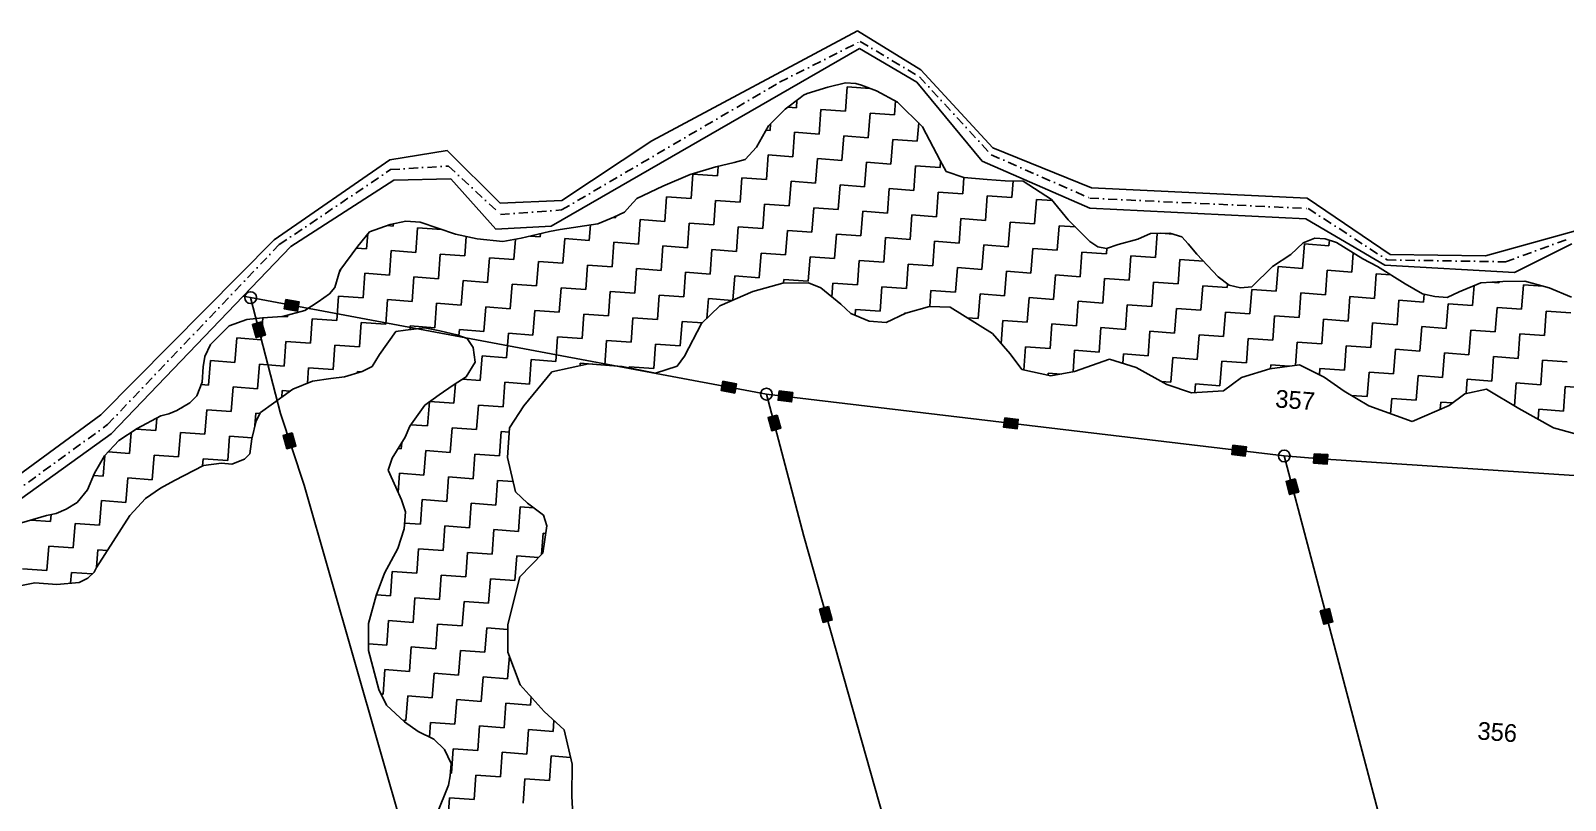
# Model space of a CAD drawing. Header units: metres. Extents: x 318079 to 324759, y 1863980 to 1868406.
# Drawn here: x 322584 to 323424, y 1867808 to 1868229 of the extents above; entities that cross this region are included whole.
import ezdxf

# ---------------------------------------------------------------- set-up
doc = ezdxf.new("R2010")
doc.units = ezdxf.units.M
doc.linetypes.add('DASHDOT', pattern=[1, 0.5, -0.25, 0, -0.25])
for name, color, linetype in [('POLY_HATCH', 12, 'Continuous'), ('POLY_PARCEL', 6, 'Continuous'), ('POLY_WATER', 4, 'Continuous'), ('TEXT_PARCEL', 7, 'Continuous'), ('V_BOUND_STREAM_LINE', 7, 'DASHDOT')]:
    doc.layers.add(name, color=color, linetype=linetype)
doc.styles.add('TEXT_MAP', font='')
doc.styles.get('TEXT_MAP').set_extended_font_data('Kruti Dev 050')

msp = doc.modelspace()

# ---------------------------------------------------------------- hatches: boundary and pattern name
for points in [[(322729.92, 1868075.21), (322730.87, 1868080.31), (322723.5, 1868081.69), (322722.55, 1868076.59)], [(322707.34, 1868060.77), (322712.32, 1868062.19), (322710.26, 1868069.4), (322705.28, 1868067.97)], [(322969.26, 1868030.44), (322970.21, 1868035.54), (322962.84, 1868036.92), (322961.89, 1868031.82)], [(323000.43, 1868025.57), (323001.04, 1868030.72), (322993.6, 1868031.61), (322992.98, 1868026.46)], [(322989.53, 1868009.76), (322994.53, 1868011.15), (322992.51, 1868018.38), (322987.51, 1868016.98)], [(323123.88, 1868010.84), (323124.49, 1868015.99), (323117.05, 1868016.87), (323116.43, 1868011.72)], [(322724.09, 1867999.98), (322729.07, 1868001.41), (322727.01, 1868008.61), (322722.03, 1868007.19)], [(323248.78, 1867995.93), (323249.4, 1868001.08), (323241.95, 1868001.97), (323241.34, 1867996.82)], [(323293.66, 1867991.56), (323294, 1867996.74), (323286.52, 1867997.24), (323286.17, 1867992.06)], [(323272.99, 1867974.85), (323278.01, 1867976.18), (323276.1, 1867983.43), (323271.08, 1867982.1)], [(323017.71, 1867904.92), (323022.7, 1867906.32), (323020.69, 1867913.54), (323015.69, 1867912.14)], [(323291.72, 1867903.91), (323296.73, 1867905.23), (323294.82, 1867912.48), (323289.8, 1867911.16)]]:
    msp.add_hatch(color=256).paths.add_polyline_path(points)

# ---------------------------------------------------------------- linework, layer by layer
for points in [[(322723.5, 1868081.69), (322730.87, 1868080.31), (322729.92, 1868075.21), (322722.55, 1868076.59)], [(322710.26, 1868069.4), (322712.32, 1868062.19), (322707.34, 1868060.77), (322705.28, 1868067.97)], [(322962.84, 1868036.92), (322970.21, 1868035.54), (322969.26, 1868030.44), (322961.89, 1868031.82)], [(322993.6, 1868031.61), (323001.04, 1868030.72), (323000.43, 1868025.57), (322992.98, 1868026.46)], [(322992.51, 1868018.38), (322994.53, 1868011.15), (322989.53, 1868009.76), (322987.51, 1868016.98)], [(323117.05, 1868016.87), (323124.49, 1868015.99), (323123.88, 1868010.84), (323116.43, 1868011.72)], [(322727.01, 1868008.61), (322729.07, 1868001.41), (322724.09, 1867999.98), (322722.03, 1868007.19)], [(323241.95, 1868001.97), (323249.4, 1868001.08), (323248.78, 1867995.93), (323241.34, 1867996.82)], [(323286.52, 1867997.24), (323294, 1867996.74), (323293.66, 1867991.56), (323286.17, 1867992.06)], [(323276.1, 1867983.43), (323278.01, 1867976.18), (323272.99, 1867974.85), (323271.08, 1867982.1)], [(323020.69, 1867913.54), (323022.7, 1867906.32), (323017.71, 1867904.92), (323015.69, 1867912.14)], [(323294.82, 1867912.48), (323296.73, 1867905.23), (323291.72, 1867903.91), (323289.8, 1867911.16)]]:
    msp.add_lwpolyline(points, close=True)
for centre in [(322704.25, 1868082.66), (322986.62, 1868029.83), (323270.1, 1867996)]:
    msp.add_circle(centre, 3.21)
at = {"layer": 'POLY_HATCH'}
for p, q in [((323006.86, 1868193.49), (323005.18, 1868192.05)), ((323009.02, 1868194.38), (323006.86, 1868193.49)), ((323020.27, 1868197.73), (323009.02, 1868194.38)), ((323029.88, 1868200.16), (323020.27, 1868197.73)), ((323035.62, 1868199.74), (323029.88, 1868200.16)), ((323038.7, 1868198.99), (323035.62, 1868199.74)), ((323046.85, 1868195.77), (323038.7, 1868198.99)), ((323058.45, 1868189.69), (323046.85, 1868195.77)), ((322996.87, 1868185.86), (322987.8, 1868176.59)), ((323005.18, 1868192.05), (322996.87, 1868185.86)), ((323072.12, 1868176.13), (323058.45, 1868189.69)), ((322987.8, 1868176.59), (322981.18, 1868165.05)), ((323081.76, 1868157.63), (323072.12, 1868176.13)), ((322981.18, 1868165.05), (322974.92, 1868158.19)), ((322958.9, 1868154.14), (322944.96, 1868149.94)), ((322969.03, 1868156.53), (322958.9, 1868154.14)), ((322974.92, 1868158.19), (322969.03, 1868156.53)), ((323084.99, 1868151.64), (323081.76, 1868157.63)), ((323094.7, 1868148.31), (323084.99, 1868151.64)), ((322929.84, 1868143.73), (322915.71, 1868136.93)), ((322944.96, 1868149.94), (322929.84, 1868143.73)), ((323107.41, 1868147.32), (323094.7, 1868148.31)), ((323117.31, 1868146.59), (323107.41, 1868147.32)), ((323127.25, 1868146.38), (323117.31, 1868146.59)), ((323142.75, 1868136.35), (323127.25, 1868146.38)), ((322915.71, 1868136.93), (322911.87, 1868132.77)), ((323151.89, 1868125.21), (323142.75, 1868136.35)), ((322903.04, 1868126.63), (322894.39, 1868123.08)), ((322909, 1868129.33), (322903.04, 1868126.63)), ((322911.87, 1868132.77), (322909, 1868129.33)), ((322769.36, 1868118.7), (322763.02, 1868110.8)), ((322780.65, 1868122.58), (322769.36, 1868118.7)), ((322789.18, 1868124.56), (322780.65, 1868122.58)), ((322797, 1868123.99), (322789.18, 1868124.56)), ((322816.42, 1868117.32), (322797, 1868123.99)), ((322867.87, 1868118.76), (322852.42, 1868115.19)), ((322873.72, 1868119.9), (322867.87, 1868118.76)), ((322894.39, 1868123.08), (322873.72, 1868119.9)), ((323159.2, 1868117.87), (323151.89, 1868125.21)), ((323163.59, 1868113.37), (323159.2, 1868117.87)), ((323196.92, 1868117.71), (323189.87, 1868114.57)), ((323207.42, 1868117.98), (323196.92, 1868117.71)), ((323214.08, 1868115.92), (323207.42, 1868117.98)), ((322763.02, 1868110.8), (322753.12, 1868097.41)), ((322828.29, 1868114.88), (322816.42, 1868117.32)), ((322842.32, 1868113.32), (322828.29, 1868114.88)), ((322852.42, 1868115.19), (322842.32, 1868113.32)), ((323168.09, 1868110.42), (323163.59, 1868113.37)), ((323172.74, 1868109.55), (323168.09, 1868110.42)), ((323179.18, 1868111.69), (323172.74, 1868109.55)), ((323189.87, 1868114.57), (323179.18, 1868111.69)), ((323217.46, 1868112.01), (323214.08, 1868115.92)), ((323222.28, 1868106.42), (323217.46, 1868112.01)), ((323280.37, 1868112.6), (323273.62, 1868106.3)), ((323286.86, 1868115.26), (323280.37, 1868112.6)), ((323292.59, 1868114.84), (323286.86, 1868115.26)), ((323298.73, 1868112.82), (323292.59, 1868114.84)), ((323313.17, 1868103.9), (323298.73, 1868112.82)), ((323233.95, 1868094.06), (323222.28, 1868106.42)), ((323273.62, 1868106.3), (323263.71, 1868099.71)), ((323321.24, 1868099.64), (323313.17, 1868103.9)), ((322753.12, 1868097.41), (322750.35, 1868088.2)), ((323239.89, 1868089.43), (323233.95, 1868094.06)), ((323263.71, 1868099.71), (323252.4, 1868088.51)), ((323336.26, 1868090.17), (323321.24, 1868099.64)), ((322747.47, 1868084.75), (322741.18, 1868080.37)), ((322750.35, 1868088.2), (322747.47, 1868084.75)), ((322961.14, 1868078.12), (322979.12, 1868086.06)), ((322979.12, 1868086.06), (322995.7, 1868090.62)), ((322995.7, 1868090.62), (323009.63, 1868090.76)), ((323009.63, 1868090.76), (323016.38, 1868087.94)), ((323016.38, 1868087.94), (323027.32, 1868079.03)), ((323246.07, 1868087.93), (323239.89, 1868089.43)), ((323252.4, 1868088.51), (323246.07, 1868087.93)), ((323345.81, 1868084.75), (323336.26, 1868090.17)), ((323352.51, 1868083.21), (323345.81, 1868084.75)), ((323365.81, 1868085.89), (323359.29, 1868082.71)), ((323377.7, 1868090.77), (323365.81, 1868085.89)), ((323389.8, 1868091.45), (323377.7, 1868090.77)), ((323401.86, 1868091.6), (323389.8, 1868091.45)), ((323415.22, 1868088), (323401.86, 1868091.6)), ((323427.42, 1868082.92), (323415.22, 1868088)), ((322734.02, 1868075.67), (322721.73, 1868072.39)), ((322741.18, 1868080.37), (322734.02, 1868075.67)), ((322951.14, 1868068.44), (322961.14, 1868078.12)), ((323027.32, 1868079.03), (323032.75, 1868074)), ((323062.91, 1868074.09), (323075.94, 1868077.76)), ((323075.94, 1868077.76), (323087.15, 1868077.41)), ((323087.15, 1868077.41), (323110.45, 1868062.96)), ((323359.29, 1868082.71), (323352.51, 1868083.21)), ((322692.53, 1868067.22), (322682.34, 1868056.99)), ((322702.22, 1868070.69), (322692.53, 1868067.22)), ((322710.67, 1868071.64), (322702.22, 1868070.69)), ((322721.73, 1868072.39), (322710.67, 1868071.64)), ((322941.71, 1868050.61), (322951.14, 1868068.44)), ((323032.75, 1868074), (323042.88, 1868069.78)), ((323042.88, 1868069.78), (323052.11, 1868069.1)), ((323052.11, 1868069.1), (323062.91, 1868074.09)), ((322774.88, 1868051.5), (322783.79, 1868064.19)), ((322783.79, 1868064.19), (322789.08, 1868064.84)), ((322789.08, 1868064.84), (322799.65, 1868066.16)), ((322799.65, 1868066.16), (322807.92, 1868064.5)), ((322807.92, 1868064.5), (322817.18, 1868062.25)), ((322817.18, 1868062.25), (322822.8, 1868060.26)), ((322822.8, 1868060.26), (322826.1, 1868055.31)), ((323110.45, 1868062.96), (323120.06, 1868051.83)), ((322679.24, 1868050.42), (322678.3, 1868044.74)), ((322682.34, 1868056.99), (322679.24, 1868050.42)), ((322770.73, 1868045.01), (322774.88, 1868051.5)), ((322826.1, 1868055.31), (322827.09, 1868047.4)), ((322937.82, 1868045.11), (322941.71, 1868050.61)), ((323120.06, 1868051.83), (323126.39, 1868043.26)), ((322678.3, 1868044.74), (322677.68, 1868036.42)), ((322755.64, 1868039.32), (322765.29, 1868042.27)), ((322765.29, 1868042.27), (322770.73, 1868045.01)), ((322827.09, 1868047.4), (322822.31, 1868039.38)), ((322853.88, 1868023.51), (322869.16, 1868042.06)), ((322869.16, 1868042.06), (322889.2, 1868046.38)), ((322889.2, 1868046.38), (322907.66, 1868045.01)), ((322907.66, 1868045.01), (322925.95, 1868041.35)), ((322925.95, 1868041.35), (322937.82, 1868045.11)), ((323126.39, 1868043.26), (323142.37, 1868039.76)), ((323142.37, 1868039.76), (323155.32, 1868042.28)), ((323155.32, 1868042.28), (323174.37, 1868048.98)), ((323174.37, 1868048.98), (323189.11, 1868044.42)), ((323189.11, 1868044.42), (323205.82, 1868035.08)), ((323246.71, 1868039.01), (323262.13, 1868043.67)), ((323262.13, 1868043.67), (323278.54, 1868045.93)), ((323278.54, 1868045.93), (323291.96, 1868039.15)), ((322677.68, 1868036.42), (322674.86, 1868028.98)), ((322727.37, 1868032.51), (322738.17, 1868036.95)), ((322738.17, 1868036.95), (322748.23, 1868038.3)), ((322748.23, 1868038.3), (322755.64, 1868039.32)), ((322815.15, 1868034.68), (322807.43, 1868029.49)), ((322822.31, 1868039.38), (322815.15, 1868034.68)), ((323205.82, 1868035.08), (323219.41, 1868030.61)), ((323236.89, 1868031.63), (323246.71, 1868039.01)), ((323291.96, 1868039.15), (323302.99, 1868031.39)), ((322670.91, 1868025.09), (322663.79, 1868020.91)), ((322674.86, 1868028.98), (322670.91, 1868025.09)), ((322716.85, 1868024.92), (322727.37, 1868032.51)), ((322807.43, 1868029.49), (322799.67, 1868023.79)), ((323219.41, 1868030.61), (323236.89, 1868031.63)), ((323302.99, 1868031.39), (323316.32, 1868023.46)), ((323360.41, 1868023.68), (323369, 1868030)), ((323369, 1868030), (323380.79, 1868032.6)), ((323380.79, 1868032.6), (323398.57, 1868022.03)), ((322655.18, 1868017.88), (322642.1, 1868011)), ((322659.47, 1868019.13), (322655.18, 1868017.88)), ((322663.79, 1868020.91), (322659.47, 1868019.13)), ((322707.23, 1868015.17), (322709.66, 1868019.7)), ((322709.66, 1868019.7), (322716.85, 1868024.92)), ((322799.67, 1868023.79), (322791.5, 1868012.36)), ((322846.02, 1868011.35), (322853.88, 1868023.51)), ((323316.32, 1868023.46), (323340.04, 1868014.77)), ((323340.04, 1868014.77), (323360.41, 1868023.68)), ((323398.57, 1868022.03), (323417.5, 1868011.37)), ((322642.1, 1868011), (322632.18, 1868004.41)), ((322704.93, 1868005.4), (322707.23, 1868015.17)), ((322791.5, 1868012.36), (322788.95, 1868006.27)), ((322844.83, 1867995.23), (322846.02, 1868011.35)), ((323417.5, 1868011.37), (323428.87, 1868008.22)), ((322632.18, 1868004.41), (322624.23, 1867996.1)), ((322703.8, 1867997.12), (322704.93, 1868005.4)), ((322788.95, 1868006.27), (322781.69, 1867994.81)), ((322624.23, 1867996.1), (322618.81, 1867986.57)), ((322678.45, 1867990.84), (322688.23, 1867991.99)), ((322688.23, 1867991.99), (322693.96, 1867991.57)), ((322693.96, 1867991.57), (322700.96, 1867994.19)), ((322700.96, 1867994.19), (322703.8, 1867997.12)), ((322781.69, 1867994.81), (322779.63, 1867988.16)), ((322849.24, 1867976.38), (322844.83, 1867995.23)), ((322618.81, 1867986.57), (322615, 1867977.43)), ((322662.65, 1867982.59), (322678.45, 1867990.84)), ((322779.63, 1867988.16), (322783.67, 1867978.97)), ((322615, 1867977.43), (322609.25, 1867970.54)), ((322646.73, 1867972.79), (322655.01, 1867978.45)), ((322655.01, 1867978.45), (322662.65, 1867982.59)), ((322783.67, 1867978.97), (322786.82, 1867971.94)), ((322855.74, 1867970.11), (322849.24, 1867976.38)), ((322603.21, 1867966.8), (322597.81, 1867964.58)), ((322609.25, 1867970.54), (322603.21, 1867966.8)), ((322638.18, 1867963.48), (322646.73, 1867972.79)), ((322786.82, 1867971.94), (322788.96, 1867965.5)), ((322864.54, 1867963.67), (322855.74, 1867970.11)), ((322592.48, 1867963.4), (322566.77, 1867955.89)), ((322597.81, 1867964.58), (322592.48, 1867963.4)), ((322619.84, 1867935.02), (322638.18, 1867963.48)), ((322788.96, 1867965.5), (322788.27, 1867956.14)), ((322866.43, 1867957.75), (322864.54, 1867963.67)), ((322788.27, 1867956.14), (322784.86, 1867945.41)), ((322864.17, 1867942.86), (322866.43, 1867957.75)), ((322784.86, 1867945.41), (322777.57, 1867931.82)), ((322851.61, 1867929.89), (322864.17, 1867942.86)), ((322618.61, 1867932.49), (322619.84, 1867935.02)), ((322576.11, 1867924.64), (322586.21, 1867926.52)), ((322586.21, 1867926.52), (322598.19, 1867925.63)), ((322598.19, 1867925.63), (322610.33, 1867926.83)), ((322610.33, 1867926.83), (322615.21, 1867929.08)), ((322615.21, 1867929.08), (322618.61, 1867932.49)), ((322777.57, 1867931.82), (322773.01, 1867919.61)), ((322845.05, 1867903.75), (322851.61, 1867929.89)), ((322773.01, 1867919.61), (322768.73, 1867904.23)), ((322768.73, 1867904.23), (322768.7, 1867889.59)), ((322845.1, 1867888.69), (322845.05, 1867903.75)), ((322768.7, 1867889.59), (322774.46, 1867868.25)), ((322851.9, 1867870.82), (322845.1, 1867888.69)), ((322774.46, 1867868.25), (322778.63, 1867859.62)), ((322865.04, 1867856.17), (322851.9, 1867870.82)), ((322778.63, 1867859.62), (322788.44, 1867850.53)), ((322788.44, 1867850.53), (322795.91, 1867845.27)), ((322875.9, 1867846.11), (322865.04, 1867856.17)), ((322795.91, 1867845.27), (322804.5, 1867840.98)), ((322804.5, 1867840.98), (322810.37, 1867835.31)), ((322880.31, 1867827.26), (322875.9, 1867846.11)), ((322810.37, 1867835.31), (322814, 1867827.72)), ((322814, 1867827.72), (322813.5, 1867820.96)), ((322880.19, 1867809.9), (322880.31, 1867827.26)), ((322812.6, 1867815.8), (322806.2, 1867800.06)), ((322813.5, 1867820.96), (322812.6, 1867815.8)), ((322881.53, 1867780.86), (322880.19, 1867809.9))]:
    msp.add_line(p, q, dxfattribs=at)
at = {"layer": 'POLY_HATCH', "linetype": 'Continuous', "ltscale": 10}
for p, q in [((323029.92, 1868184.6), (323030.91, 1868198.04)), ((323030.91, 1868198.04), (323043.46, 1868197.11)), ((322998.31, 1868186.94), (323003.06, 1868186.59)), ((323003.06, 1868186.59), (323003.36, 1868190.69)), ((323015.5, 1868172.16), (323016.49, 1868185.59)), ((323016.49, 1868185.59), (323029.92, 1868184.6)), ((323056.78, 1868182.62), (323057.35, 1868190.27)), ((322988.63, 1868174.14), (322988.9, 1868177.71)), ((323042.36, 1868170.18), (323043.35, 1868183.61)), ((323043.35, 1868183.61), (323056.78, 1868182.62)), ((323069.23, 1868168.2), (323069.97, 1868178.27)), ((322986.49, 1868174.3), (322988.63, 1868174.14)), ((323001.07, 1868159.72), (323002.07, 1868173.15)), ((323002.07, 1868173.15), (323015.5, 1868172.16)), ((323027.94, 1868157.74), (323028.93, 1868171.17)), ((323028.93, 1868171.17), (323042.36, 1868170.18)), ((323054.8, 1868155.76), (323055.79, 1868169.19)), ((323055.79, 1868169.19), (323069.23, 1868168.2)), ((322986.65, 1868147.28), (322987.64, 1868160.71)), ((322987.64, 1868160.71), (323001.07, 1868159.72)), ((322959.79, 1868149.26), (322960.17, 1868154.44)), ((323013.52, 1868145.3), (323014.51, 1868158.73)), ((323014.51, 1868158.73), (323027.94, 1868157.74)), ((323040.38, 1868143.32), (323041.37, 1868156.75)), ((323041.37, 1868156.75), (323054.8, 1868155.76)), ((323067.24, 1868141.34), (323068.23, 1868154.77)), ((323068.23, 1868154.77), (323081.67, 1868153.78)), ((323081.67, 1868153.78), (323081.93, 1868157.33)), ((322945.37, 1868136.82), (322946.36, 1868150.25)), ((322946.36, 1868150.25), (322959.79, 1868149.26)), ((322972.23, 1868134.84), (322973.22, 1868148.27)), ((322973.22, 1868148.27), (322986.65, 1868147.28)), ((322999.09, 1868132.86), (323000.08, 1868146.29)), ((323000.08, 1868146.29), (323013.52, 1868145.3)), ((323025.96, 1868130.88), (323026.95, 1868144.31)), ((323026.95, 1868144.31), (323040.38, 1868143.32)), ((323094.11, 1868139.36), (323094.77, 1868148.31)), ((323120.97, 1868137.38), (323121.65, 1868146.5)), ((322930.94, 1868124.38), (322931.93, 1868137.81)), ((322931.93, 1868137.81), (322945.37, 1868136.82)), ((322957.81, 1868122.4), (322958.8, 1868135.83)), ((322958.8, 1868135.83), (322972.23, 1868134.84)), ((323052.82, 1868128.9), (323053.81, 1868142.33)), ((323053.81, 1868142.33), (323067.24, 1868141.34)), ((323079.69, 1868126.91), (323080.68, 1868140.35)), ((323080.68, 1868140.35), (323094.11, 1868139.36)), ((323106.55, 1868124.93), (323107.54, 1868138.37)), ((323107.54, 1868138.37), (323120.97, 1868137.38)), ((323133.41, 1868122.95), (323134.4, 1868136.38)), ((323134.4, 1868136.38), (323143.25, 1868135.73)), ((322902.64, 1868126.46), (322904.08, 1868126.36)), ((322904.08, 1868126.36), (322904.14, 1868127.12)), ((322984.67, 1868120.42), (322985.66, 1868133.85)), ((322985.66, 1868133.85), (322999.09, 1868132.86)), ((323011.54, 1868118.43), (323012.53, 1868131.87)), ((323012.53, 1868131.87), (323025.96, 1868130.88)), ((323038.4, 1868116.45), (323039.39, 1868129.89)), ((323039.39, 1868129.89), (323052.82, 1868128.9)), ((323065.26, 1868114.47), (323066.25, 1868127.9)), ((323066.25, 1868127.9), (323079.69, 1868126.91)), ((323092.13, 1868112.49), (323093.12, 1868125.92)), ((323093.12, 1868125.92), (323106.55, 1868124.93)), ((322779.16, 1868122.06), (322782.2, 1868121.84)), ((322782.2, 1868121.84), (322782.28, 1868122.96)), ((322794.64, 1868107.42), (322795.63, 1868120.85)), ((322795.63, 1868120.85), (322809.02, 1868119.86)), ((322862.79, 1868115.9), (322862.92, 1868117.62)), ((322889.66, 1868113.92), (322890.29, 1868122.45)), ((322916.52, 1868111.94), (322917.51, 1868125.37)), ((322917.51, 1868125.37), (322930.94, 1868124.38)), ((322943.38, 1868109.96), (322944.38, 1868123.39)), ((322944.38, 1868123.39), (322957.81, 1868122.4)), ((322970.25, 1868107.97), (322971.24, 1868121.41)), ((322971.24, 1868121.41), (322984.67, 1868120.42)), ((322997.11, 1868105.99), (322998.1, 1868119.43)), ((322998.1, 1868119.43), (323011.54, 1868118.43)), ((323118.99, 1868110.51), (323119.98, 1868123.94)), ((323119.98, 1868123.94), (323133.41, 1868122.95)), ((323145.86, 1868108.53), (323146.85, 1868121.96)), ((323146.85, 1868121.96), (323155.78, 1868121.3)), ((323199.58, 1868104.57), (323200.56, 1868117.8)), ((323202.56, 1868117.85), (323209.47, 1868117.34)), ((322762.28, 1868109.8), (322767.78, 1868109.4)), ((322767.78, 1868109.4), (322768.37, 1868117.47)), ((322821.51, 1868105.44), (322822.29, 1868116.11)), ((322848.37, 1868103.46), (322849.19, 1868114.59)), ((322857.25, 1868116.31), (322862.79, 1868115.9)), ((322875.23, 1868101.48), (322876.22, 1868114.91)), ((322876.22, 1868114.91), (322889.66, 1868113.92)), ((322902.1, 1868099.49), (322903.09, 1868112.93)), ((322903.09, 1868112.93), (322916.52, 1868111.94)), ((322928.96, 1868097.51), (322929.95, 1868110.95)), ((322929.95, 1868110.95), (322943.38, 1868109.96)), ((323023.98, 1868104.01), (323024.97, 1868117.44)), ((323024.97, 1868117.44), (323038.4, 1868116.45)), ((323050.84, 1868102.03), (323051.83, 1868115.46)), ((323051.83, 1868115.46), (323065.26, 1868114.47)), ((323077.71, 1868100.05), (323078.7, 1868113.48)), ((323078.7, 1868113.48), (323092.13, 1868112.49)), ((323104.57, 1868098.07), (323105.56, 1868111.5)), ((323105.56, 1868111.5), (323118.99, 1868110.51)), ((323131.43, 1868096.09), (323132.42, 1868109.52)), ((323132.42, 1868109.52), (323145.86, 1868108.53)), ((323172.72, 1868106.55), (323172.95, 1868109.62)), ((323280.18, 1868098.63), (323281.17, 1868112.06)), ((323281.17, 1868112.06), (323294.6, 1868111.07)), ((323294.6, 1868111.07), (323294.82, 1868114.1)), ((322780.22, 1868094.98), (322781.21, 1868108.41)), ((322781.21, 1868108.41), (322794.64, 1868107.42)), ((322807.08, 1868093), (322808.07, 1868106.43)), ((322808.07, 1868106.43), (322821.51, 1868105.44)), ((322833.95, 1868091.01), (322834.94, 1868104.45)), ((322834.94, 1868104.45), (322848.37, 1868103.46)), ((322860.81, 1868089.03), (322861.8, 1868102.47)), ((322861.8, 1868102.47), (322875.23, 1868101.48)), ((322955.83, 1868095.53), (322956.82, 1868108.96)), ((322956.82, 1868108.96), (322970.25, 1868107.97)), ((322982.69, 1868093.55), (322983.68, 1868106.98)), ((322983.68, 1868106.98), (322997.11, 1868105.99)), ((323009.55, 1868091.57), (323010.54, 1868105)), ((323010.54, 1868105), (323023.98, 1868104.01)), ((323036.42, 1868089.59), (323037.41, 1868103.02)), ((323037.41, 1868103.02), (323050.84, 1868102.03)), ((323063.28, 1868087.61), (323064.27, 1868101.04)), ((323064.27, 1868101.04), (323077.71, 1868100.05)), ((323158.3, 1868094.11), (323159.29, 1868107.54)), ((323159.29, 1868107.54), (323172.72, 1868106.55)), ((323185.16, 1868092.13), (323186.15, 1868105.56)), ((323186.15, 1868105.56), (323199.58, 1868104.57)), ((323212.03, 1868090.15), (323213.02, 1868103.58)), ((323213.02, 1868103.58), (323225.86, 1868102.63)), ((323307.04, 1868096.64), (323307.82, 1868107.2)), ((322752.99, 1868096.98), (322753.36, 1868096.96)), ((322753.36, 1868096.96), (322753.42, 1868097.81)), ((322765.8, 1868082.54), (322766.79, 1868095.97)), ((322766.79, 1868095.97), (322780.22, 1868094.98)), ((322792.66, 1868080.55), (322793.65, 1868093.99)), ((322793.65, 1868093.99), (322807.08, 1868093)), ((322887.68, 1868087.05), (322888.67, 1868100.49)), ((322888.67, 1868100.49), (322902.1, 1868099.49)), ((322914.54, 1868085.07), (322915.53, 1868098.5)), ((322915.53, 1868098.5), (322928.96, 1868097.51)), ((322941.4, 1868083.09), (322942.39, 1868096.52)), ((322942.39, 1868096.52), (322955.83, 1868095.53)), ((322968.28, 1868081.27), (322969.26, 1868094.54)), ((322969.26, 1868094.54), (322982.69, 1868093.55)), ((322995.98, 1868090.63), (322996.12, 1868092.56)), ((322996.12, 1868092.56), (323009.55, 1868091.57)), ((323090.15, 1868085.63), (323091.14, 1868099.06)), ((323091.14, 1868099.06), (323104.57, 1868098.07)), ((323117.01, 1868083.65), (323118, 1868097.08)), ((323118, 1868097.08), (323131.43, 1868096.09)), ((323143.87, 1868081.67), (323144.87, 1868095.1)), ((323144.87, 1868095.1), (323158.3, 1868094.11)), ((323170.74, 1868079.69), (323171.73, 1868093.12)), ((323171.73, 1868093.12), (323185.16, 1868092.13)), ((323265.75, 1868086.18), (323266.74, 1868099.62)), ((323266.74, 1868099.62), (323280.18, 1868098.63)), ((323292.62, 1868084.2), (323293.61, 1868097.63)), ((323293.61, 1868097.63), (323307.04, 1868096.64)), ((323319.48, 1868082.22), (323320.47, 1868095.65)), ((323320.47, 1868095.65), (323328.5, 1868095.06)), ((322819.53, 1868078.57), (322820.52, 1868092.01)), ((322820.52, 1868092.01), (322833.95, 1868091.01)), ((322846.39, 1868076.59), (322847.38, 1868090.02)), ((322847.38, 1868090.02), (322860.81, 1868089.03)), ((322873.25, 1868074.61), (322874.24, 1868088.04)), ((322874.24, 1868088.04), (322887.68, 1868087.05)), ((322900.12, 1868072.63), (322901.11, 1868086.06)), ((322901.11, 1868086.06), (322914.54, 1868085.07)), ((322926.98, 1868070.65), (322927.97, 1868084.08)), ((322927.97, 1868084.08), (322941.4, 1868083.09)), ((323022.43, 1868083.01), (323022.99, 1868090.58)), ((323022.99, 1868090.58), (323036.42, 1868089.59)), ((323048.86, 1868075.17), (323049.85, 1868088.6)), ((323049.85, 1868088.6), (323063.28, 1868087.61)), ((323076.06, 1868077.76), (323076.71, 1868086.62)), ((323076.71, 1868086.62), (323090.15, 1868085.63)), ((323102.59, 1868071.21), (323103.58, 1868084.64)), ((323103.58, 1868084.64), (323117.01, 1868083.65)), ((323197.6, 1868077.7), (323198.59, 1868091.14)), ((323198.59, 1868091.14), (323212.03, 1868090.15)), ((323224.47, 1868075.72), (323225.46, 1868089.16)), ((323225.46, 1868089.16), (323238.89, 1868088.16)), ((323238.89, 1868088.16), (323239.03, 1868090.1)), ((323251.33, 1868073.74), (323252.32, 1868087.17)), ((323252.32, 1868087.17), (323265.75, 1868086.18)), ((323278.2, 1868071.76), (323279.19, 1868085.19)), ((323279.19, 1868085.19), (323292.62, 1868084.2)), ((323346.35, 1868080.24), (323346.66, 1868084.56)), ((323373.21, 1868078.26), (323374.02, 1868089.26)), ((323382.81, 1868091.06), (323387.63, 1868090.7)), ((323387.63, 1868090.7), (323387.68, 1868091.33)), ((323400.07, 1868076.28), (323401.06, 1868089.71)), ((323401.06, 1868089.71), (323411.83, 1868088.92)), ((322751.37, 1868070.09), (322752.36, 1868083.53)), ((322752.36, 1868083.53), (322765.8, 1868082.54)), ((322778.24, 1868068.11), (322779.23, 1868081.54)), ((322779.23, 1868081.54), (322792.66, 1868080.55)), ((322805.1, 1868066.13), (322806.09, 1868079.56)), ((322806.09, 1868079.56), (322819.53, 1868078.57)), ((322831.97, 1868064.15), (322832.96, 1868077.58)), ((322832.96, 1868077.58), (322846.39, 1868076.59)), ((322858.83, 1868062.17), (322859.82, 1868075.6)), ((322859.82, 1868075.6), (322873.25, 1868074.61)), ((322954.03, 1868071.24), (322954.84, 1868082.1)), ((322954.84, 1868082.1), (322967.96, 1868081.13)), ((323035.19, 1868072.98), (323035.43, 1868076.16)), ((323035.43, 1868076.16), (323048.86, 1868075.17)), ((323129.45, 1868069.22), (323130.44, 1868082.66)), ((323130.44, 1868082.66), (323143.87, 1868081.67)), ((323156.32, 1868067.24), (323157.31, 1868080.68)), ((323157.31, 1868080.68), (323170.74, 1868079.69)), ((323183.18, 1868065.26), (323184.17, 1868078.69)), ((323184.17, 1868078.69), (323197.6, 1868077.7)), ((323210.04, 1868063.28), (323211.03, 1868076.71)), ((323211.03, 1868076.71), (323224.47, 1868075.72)), ((323305.06, 1868069.78), (323306.05, 1868083.21)), ((323306.05, 1868083.21), (323319.48, 1868082.22)), ((323331.92, 1868067.8), (323332.91, 1868081.23)), ((323332.91, 1868081.23), (323346.35, 1868080.24)), ((323358.79, 1868065.82), (323359.78, 1868079.25)), ((323359.78, 1868079.25), (323373.21, 1868078.26)), ((323385.65, 1868063.84), (323386.64, 1868077.27)), ((323386.64, 1868077.27), (323400.07, 1868076.28)), ((322710.09, 1868059.63), (322710.97, 1868071.66)), ((322720.93, 1868072.34), (322724.51, 1868072.07)), ((322724.51, 1868072.07), (322724.59, 1868073.16)), ((322736.95, 1868057.65), (322737.94, 1868071.08)), ((322737.94, 1868071.08), (322751.37, 1868070.09)), ((322763.82, 1868055.67), (322764.81, 1868069.1)), ((322764.81, 1868069.1), (322778.24, 1868068.11)), ((322791.52, 1868065.15), (322791.67, 1868067.12)), ((322791.67, 1868067.12), (322805.1, 1868066.13)), ((322885.69, 1868060.19), (322886.69, 1868073.62)), ((322886.69, 1868073.62), (322900.12, 1868072.63)), ((322912.56, 1868058.21), (322913.55, 1868071.64)), ((322913.55, 1868071.64), (322926.98, 1868070.65)), ((322939.42, 1868056.23), (322940.41, 1868069.66)), ((322940.41, 1868069.66), (322951.56, 1868068.84)), ((323062.26, 1868073.79), (323062.29, 1868074.18)), ((323062.29, 1868074.18), (323063.03, 1868074.12)), ((323096.42, 1868071.66), (323102.59, 1868071.21)), ((323115.09, 1868057.58), (323116.02, 1868070.21)), ((323116.02, 1868070.21), (323129.45, 1868069.22)), ((323141.89, 1868054.8), (323142.88, 1868068.23)), ((323142.88, 1868068.23), (323156.32, 1868067.24)), ((323236.91, 1868061.3), (323237.9, 1868074.73)), ((323237.9, 1868074.73), (323251.33, 1868073.74)), ((323263.77, 1868059.32), (323264.76, 1868072.75)), ((323264.76, 1868072.75), (323278.2, 1868071.76)), ((323290.64, 1868057.34), (323291.63, 1868070.77)), ((323291.63, 1868070.77), (323305.06, 1868069.78)), ((323317.5, 1868055.36), (323318.49, 1868068.79)), ((323318.49, 1868068.79), (323331.92, 1868067.8)), ((323412.52, 1868061.86), (323413.51, 1868075.29)), ((323413.51, 1868075.29), (323426.94, 1868074.3)), ((322695.67, 1868047.19), (322696.66, 1868060.62)), ((322696.66, 1868060.62), (322710.09, 1868059.63)), ((322818.29, 1868061.86), (322818.53, 1868065.14)), ((322818.53, 1868065.14), (322831.97, 1868064.15)), ((322844.41, 1868049.73), (322845.4, 1868063.16)), ((322845.4, 1868063.16), (322858.83, 1868062.17)), ((322871.27, 1868047.75), (322872.26, 1868061.18)), ((322872.26, 1868061.18), (322885.69, 1868060.19)), ((322898.14, 1868045.77), (322899.13, 1868059.2)), ((322899.13, 1868059.2), (322912.56, 1868058.21)), ((323168.76, 1868052.82), (323169.75, 1868066.25)), ((323169.75, 1868066.25), (323183.18, 1868065.26)), ((323195.62, 1868050.84), (323196.61, 1868064.27)), ((323196.61, 1868064.27), (323210.04, 1868063.28)), ((323222.49, 1868048.86), (323223.48, 1868062.29)), ((323223.48, 1868062.29), (323236.91, 1868061.3)), ((323249.35, 1868046.88), (323250.34, 1868060.31)), ((323250.34, 1868060.31), (323263.77, 1868059.32)), ((323344.36, 1868053.38), (323345.36, 1868066.81)), ((323345.36, 1868066.81), (323358.79, 1868065.82)), ((323371.23, 1868051.4), (323372.22, 1868064.83)), ((323372.22, 1868064.83), (323385.65, 1868063.84)), ((323398.09, 1868049.41), (323399.08, 1868062.85)), ((323399.08, 1868062.85), (323412.52, 1868061.86)), ((322722.53, 1868045.21), (322723.52, 1868058.64)), ((322723.52, 1868058.64), (322736.95, 1868057.65)), ((322749.39, 1868043.23), (322750.38, 1868056.66)), ((322750.38, 1868056.66), (322763.82, 1868055.67)), ((322829.99, 1868037.29), (322830.98, 1868050.72)), ((322830.98, 1868050.72), (322844.41, 1868049.73)), ((322925, 1868043.79), (322925.99, 1868057.22)), ((322925.99, 1868057.22), (322939.42, 1868056.23)), ((323127.52, 1868043.01), (323128.46, 1868055.79)), ((323128.46, 1868055.79), (323141.89, 1868054.8)), ((323154.46, 1868042.11), (323155.33, 1868053.81)), ((323155.33, 1868053.81), (323168.76, 1868052.82)), ((323181.81, 1868046.68), (323182.19, 1868051.83)), ((323182.19, 1868051.83), (323195.62, 1868050.84)), ((323276.27, 1868045.62), (323277.2, 1868058.33)), ((323277.2, 1868058.33), (323290.64, 1868057.34)), ((323303.08, 1868042.92), (323304.07, 1868056.35)), ((323304.07, 1868056.35), (323317.5, 1868055.36)), ((323329.94, 1868040.94), (323330.93, 1868054.37)), ((323330.93, 1868054.37), (323344.36, 1868053.38)), ((323356.81, 1868038.95), (323357.8, 1868052.39)), ((323357.8, 1868052.39), (323371.23, 1868051.4)), ((323383.67, 1868036.97), (323384.66, 1868050.41)), ((323384.66, 1868050.41), (323398.09, 1868049.41)), ((322681.24, 1868034.75), (322682.23, 1868048.18)), ((322682.23, 1868048.18), (322695.67, 1868047.19)), ((322708.11, 1868032.77), (322709.1, 1868046.2)), ((322709.1, 1868046.2), (322722.53, 1868045.21)), ((322735.34, 1868035.78), (322735.96, 1868044.22)), ((322735.96, 1868044.22), (322749.39, 1868043.23)), ((322762.77, 1868041.5), (322762.83, 1868042.24)), ((322762.83, 1868042.24), (322764.73, 1868042.1)), ((322856.85, 1868035.31), (322857.84, 1868048.74)), ((322857.84, 1868048.74), (322871.27, 1868047.75)), ((322884.6, 1868045.39), (322884.7, 1868046.76)), ((322884.7, 1868046.76), (322898.14, 1868045.77)), ((322911.53, 1868044.24), (322911.57, 1868044.78)), ((322911.57, 1868044.78), (322925, 1868043.79)), ((323208.06, 1868036.42), (323209.05, 1868049.85)), ((323209.05, 1868049.85), (323222.49, 1868048.86)), ((323234.93, 1868034.44), (323235.92, 1868047.87)), ((323235.92, 1868047.87), (323249.35, 1868046.88)), ((323262.62, 1868043.73), (323262.78, 1868045.89)), ((323262.78, 1868045.89), (323272.85, 1868045.15)), ((323289.39, 1868040.45), (323289.65, 1868043.91)), ((323289.65, 1868043.91), (323303.08, 1868042.92)), ((323315.52, 1868028.49), (323316.51, 1868041.93)), ((323316.51, 1868041.93), (323329.94, 1868040.94)), ((323410.53, 1868034.99), (323411.53, 1868048.42)), ((323411.53, 1868048.42), (323424.96, 1868047.43)), ((322677.17, 1868035.05), (322681.24, 1868034.75)), ((322693.68, 1868020.33), (322694.67, 1868033.76)), ((322694.67, 1868033.76), (322708.11, 1868032.77)), ((322815.56, 1868024.85), (322816.35, 1868035.46)), ((322820.22, 1868038.01), (322829.99, 1868037.29)), ((322842.43, 1868022.86), (322843.42, 1868036.3)), ((322843.42, 1868036.3), (322856.85, 1868035.31)), ((323140.81, 1868040.1), (323140.9, 1868041.37)), ((323140.9, 1868041.37), (323147.96, 1868040.85)), ((323202.73, 1868036.81), (323208.06, 1868036.42)), ((323221.15, 1868030.71), (323221.5, 1868035.43)), ((323221.5, 1868035.43), (323234.93, 1868034.44)), ((323342.38, 1868026.51), (323343.37, 1868039.94)), ((323343.37, 1868039.94), (323356.81, 1868038.95)), ((323369.66, 1868030.14), (323370.24, 1868037.96)), ((323370.24, 1868037.96), (323383.67, 1868036.97)), ((323396.18, 1868023.45), (323397.1, 1868035.98)), ((323397.1, 1868035.98), (323410.53, 1868034.99)), ((323422.98, 1868020.57), (323423.97, 1868034)), ((323423.97, 1868034), (323437.4, 1868033.01)), ((322721.27, 1868028.11), (322721.54, 1868031.78)), ((322721.54, 1868031.78), (322725.9, 1868031.46)), ((322801.14, 1868012.4), (322802.11, 1868025.58)), ((322802.43, 1868025.81), (322815.56, 1868024.85)), ((323306.77, 1868029.14), (323315.52, 1868028.49)), ((323328.33, 1868019.06), (323328.95, 1868027.5)), ((323328.95, 1868027.5), (323342.38, 1868026.51)), ((323355.52, 1868021.54), (323355.82, 1868025.52)), ((323355.82, 1868025.52), (323362.27, 1868025.05)), ((322666.24, 1868022.35), (322666.82, 1868022.31)), ((322666.82, 1868022.31), (322666.85, 1868022.71)), ((322679.26, 1868007.89), (322680.25, 1868021.32)), ((322680.25, 1868021.32), (322693.68, 1868020.33)), ((322706.62, 1868012.58), (322707.12, 1868019.34)), ((322707.12, 1868019.34), (322709.37, 1868019.17)), ((322828, 1868010.42), (322829, 1868023.85)), ((322829, 1868023.85), (322842.43, 1868022.86)), ((323409.14, 1868016.08), (323409.54, 1868021.56)), ((323409.54, 1868021.56), (323422.98, 1868020.57)), ((322637.98, 1867997.43), (322638.82, 1868008.82)), ((322641.59, 1868010.66), (322652.4, 1868009.87)), ((322652.4, 1868009.87), (322652.9, 1868016.68)), ((322664.84, 1867995.44), (322665.83, 1868008.88)), ((322665.83, 1868008.88), (322679.26, 1868007.89)), ((322792.01, 1868013.08), (322801.14, 1868012.4)), ((322813.58, 1867997.98), (322814.57, 1868011.41)), ((322814.57, 1868011.41), (322828, 1868010.42)), ((322840.45, 1867996), (322841.44, 1868009.43)), ((322841.44, 1868009.43), (322845.86, 1868009.11)), ((322691.7, 1867993.46), (322692.69, 1868006.9)), ((322692.69, 1868006.9), (322705.07, 1868005.98)), ((322785.04, 1868000.09), (322786.72, 1867999.96)), ((322786.72, 1867999.96), (322786.95, 1868003.11)), ((322623.55, 1867984.98), (322624.38, 1867996.26)), ((322626.32, 1867998.28), (322637.98, 1867997.43)), ((322650.42, 1867983), (322651.41, 1867996.43)), ((322651.41, 1867996.43), (322664.84, 1867995.44)), ((322677.99, 1867990.6), (322678.27, 1867994.45)), ((322678.27, 1867994.45), (322691.7, 1867993.46)), ((322799.16, 1867985.54), (322800.15, 1867998.97)), ((322800.15, 1867998.97), (322813.58, 1867997.98)), ((322826.02, 1867983.56), (322827.01, 1867996.99)), ((322827.01, 1867996.99), (322840.45, 1867996)), ((322618.31, 1867985.37), (322623.55, 1867984.98)), ((322635.99, 1867970.56), (322636.98, 1867983.99)), ((322636.98, 1867983.99), (322650.42, 1867983)), ((322784.96, 1867976.09), (322785.73, 1867986.53)), ((322785.73, 1867986.53), (322799.16, 1867985.54)), ((322811.6, 1867971.12), (322812.59, 1867984.55)), ((322812.59, 1867984.55), (322826.02, 1867983.56)), ((322838.47, 1867969.14), (322839.46, 1867982.57)), ((322839.46, 1867982.57), (322847.94, 1867981.94)), ((322621.57, 1867958.12), (322622.56, 1867971.55)), ((322622.56, 1867971.55), (322635.99, 1867970.56)), ((322797.18, 1867958.68), (322798.17, 1867972.11)), ((322798.17, 1867972.11), (322811.6, 1867971.12)), ((322824.04, 1867956.69), (322825.03, 1867970.13)), ((322825.03, 1867970.13), (322838.47, 1867969.14)), ((322850.91, 1867954.71), (322851.9, 1867968.15)), ((322851.9, 1867968.15), (322859.16, 1867967.61)), ((322583.91, 1867960.9), (322594.71, 1867960.1)), ((322594.71, 1867960.1), (322594.99, 1867963.96)), ((322607.15, 1867945.68), (322608.14, 1867959.11)), ((322608.14, 1867959.11), (322621.57, 1867958.12)), ((322788.51, 1867959.31), (322797.18, 1867958.68)), ((322809.62, 1867944.25), (322810.61, 1867957.69)), ((322810.61, 1867957.69), (322824.04, 1867956.69)), ((322836.48, 1867942.27), (322837.47, 1867955.7)), ((322837.47, 1867955.7), (322850.91, 1867954.71)), ((322863.49, 1867942.15), (322864.34, 1867953.72)), ((322864.34, 1867953.72), (322865.8, 1867953.62)), ((322592.73, 1867933.24), (322593.72, 1867946.67)), ((322593.72, 1867946.67), (322607.15, 1867945.68)), ((322619.87, 1867935.06), (322620.58, 1867944.69)), ((322620.58, 1867944.69), (322625.82, 1867944.3)), ((322795.2, 1867931.81), (322796.19, 1867945.24)), ((322796.19, 1867945.24), (322809.62, 1867944.25)), ((322822.06, 1867929.83), (322823.05, 1867943.26)), ((322823.05, 1867943.26), (322836.48, 1867942.27)), ((322848.93, 1867927.85), (322849.92, 1867941.28)), ((322849.92, 1867941.28), (322861.79, 1867940.41)), ((322579.29, 1867934.23), (322592.73, 1867933.24)), ((322780.78, 1867919.37), (322781.77, 1867932.8)), ((322781.77, 1867932.8), (322795.2, 1867931.81)), ((322605.73, 1867926.37), (322606.16, 1867932.25)), ((322606.16, 1867932.25), (322617.53, 1867931.41)), ((322807.64, 1867917.39), (322808.63, 1867930.82)), ((322808.63, 1867930.82), (322822.06, 1867929.83)), ((322834.5, 1867915.41), (322835.49, 1867928.84)), ((322835.49, 1867928.84), (322848.93, 1867927.85)), ((322773.13, 1867919.93), (322780.78, 1867919.37)), ((322793.22, 1867904.95), (322794.21, 1867918.38)), ((322794.21, 1867918.38), (322807.64, 1867917.39)), ((322820.08, 1867902.97), (322821.07, 1867916.4)), ((322821.07, 1867916.4), (322834.5, 1867915.41)), ((322778.79, 1867892.51), (322779.78, 1867905.94)), ((322779.78, 1867905.94), (322793.22, 1867904.95)), ((322805.66, 1867890.52), (322806.65, 1867903.96)), ((322806.65, 1867903.96), (322820.08, 1867902.97)), ((322832.52, 1867888.54), (322833.51, 1867901.98)), ((322833.51, 1867901.98), (322845.05, 1867901.12)), ((322768.7, 1867893.25), (322778.79, 1867892.51)), ((322791.24, 1867878.08), (322792.23, 1867891.52)), ((322792.23, 1867891.52), (322805.66, 1867890.52)), ((322818.1, 1867876.1), (322819.09, 1867889.53)), ((322819.09, 1867889.53), (322832.52, 1867888.54)), ((322844.96, 1867874.12), (322845.89, 1867886.62)), ((322776.81, 1867865.64), (322777.8, 1867879.07)), ((322777.8, 1867879.07), (322791.24, 1867878.08)), ((322803.68, 1867863.66), (322804.67, 1867877.09)), ((322804.67, 1867877.09), (322818.1, 1867876.1)), ((322830.54, 1867861.68), (322831.53, 1867875.11)), ((322831.53, 1867875.11), (322844.96, 1867874.12)), ((322775.68, 1867865.73), (322776.81, 1867865.64)), ((322789.25, 1867851.22), (322790.25, 1867864.65)), ((322790.25, 1867864.65), (322803.68, 1867863.66)), ((322816.12, 1867849.24), (322817.11, 1867862.67)), ((322817.11, 1867862.67), (322830.54, 1867861.68)), ((322842.98, 1867847.26), (322843.97, 1867860.69)), ((322843.97, 1867860.69), (322857.41, 1867859.7)), ((322857.41, 1867859.7), (322857.75, 1867864.3)), ((322787.56, 1867851.34), (322789.25, 1867851.22)), ((322802.09, 1867842.18), (322802.69, 1867850.23)), ((322802.69, 1867850.23), (322816.12, 1867849.24)), ((322869.85, 1867845.28), (322870.29, 1867851.31)), ((322828.56, 1867834.82), (322829.55, 1867848.25)), ((322829.55, 1867848.25), (322842.98, 1867847.26)), ((322855.42, 1867832.83), (322856.42, 1867846.27)), ((322856.42, 1867846.27), (322869.85, 1867845.28)), ((322814.14, 1867822.37), (322815.13, 1867835.81)), ((322815.13, 1867835.81), (322828.56, 1867834.82)), ((322841, 1867820.39), (322841.99, 1867833.83)), ((322841.99, 1867833.83), (322855.42, 1867832.83)), ((322867.87, 1867818.41), (322868.86, 1867831.84)), ((322868.86, 1867831.84), (322879.42, 1867831.07)), ((322813.61, 1867822.41), (322814.14, 1867822.37)), ((322826.58, 1867807.95), (322827.57, 1867821.38)), ((322827.57, 1867821.38), (322841, 1867820.39)), ((322853.44, 1867805.97), (322854.43, 1867819.4)), ((322854.43, 1867819.4), (322867.87, 1867818.41)), ((322812.16, 1867795.51), (322813.15, 1867808.94)), ((322813.15, 1867808.94), (322826.58, 1867807.95))]:
    msp.add_line(p, q, dxfattribs=at)
at = {"layer": 'POLY_PARCEL'}
for p, q in [((322704.25, 1868082.66), (322700.2, 1868083.41)), ((322704.25, 1868082.66), (322720.67, 1868019.28)), ((322986.62, 1868029.83), (322704.25, 1868082.66)), ((322986.62, 1868029.83), (323007.06, 1867952.1)), ((323270.1, 1867996), (322986.62, 1868029.83)), ((322720.67, 1868019.28), (322733.48, 1867979.95)), ((323270.1, 1867996), (323400.65, 1867501.29)), ((323290.09, 1867994.4), (323270.1, 1867996)), ((323492.2, 1867981.11), (323290.09, 1867994.4)), ((322733.48, 1867979.95), (322802.54, 1867739.02)), ((323007.06, 1867952.1), (323100.46, 1867622.32))]:
    msp.add_line(p, q, dxfattribs=at)
at = {"layer": 'POLY_WATER'}
for p, q in [((322923.9, 1868168.42), (323036.46, 1868228.71)), ((323036.46, 1868228.71), (323071.22, 1868207.36)), ((323037.5, 1868219.02), (322868.81, 1868121.79)), ((323068.97, 1868200.54), (323037.5, 1868219.02)), ((323071.22, 1868207.36), (323110.53, 1868164.7)), ((323104.73, 1868157.27), (323068.97, 1868200.54)), ((322874.65, 1868135.78), (322923.9, 1868168.42)), ((322780.43, 1868158.02), (322811.89, 1868163.13)), ((322811.89, 1868163.13), (322840.84, 1868134.34)), ((323110.53, 1868164.7), (323164.51, 1868142.81)), ((322717.23, 1868114.18), (322780.43, 1868158.02)), ((323163.68, 1868131.51), (323104.73, 1868157.27)), ((322782.68, 1868146.93), (322726.25, 1868110.6)), ((322813.81, 1868147.69), (322782.68, 1868146.93)), ((322838.48, 1868120.1), (322813.81, 1868147.69)), ((323164.51, 1868142.81), (323282.72, 1868137.15)), ((322840.84, 1868134.34), (322874.65, 1868135.78)), ((323282.72, 1868137.15), (323328.15, 1868106.27)), ((323281.89, 1868125.85), (323163.68, 1868131.51)), ((323380.19, 1868105.49), (323463.75, 1868128.61)), ((322868.81, 1868121.79), (322838.48, 1868120.1)), ((323325.09, 1868100.38), (323281.89, 1868125.85)), ((322622.19, 1868018.51), (322717.23, 1868114.18)), ((322726.25, 1868110.6), (322700.2, 1868083.41)), ((323427.51, 1868112.05), (323396.15, 1868096.45)), ((323328.15, 1868106.27), (323380.19, 1868105.49)), ((323396.15, 1868096.45), (323325.09, 1868100.38)), ((322700.2, 1868083.41), (322627.98, 1868008.03)), ((322526.4, 1867948.23), (322622.19, 1868018.51)), ((322627.98, 1868008.03), (322520.3, 1867930.77))]:
    msp.add_line(p, q, dxfattribs=at)
at = {"layer": 'V_BOUND_STREAM_LINE', "ltscale": 10}
for p, q in [((322993.86, 1868200.56), (323037.96, 1868222.8)), ((323037.96, 1868222.8), (323070.4, 1868203.51)), ((323070.4, 1868203.51), (323109.72, 1868160.8)), ((322874.5, 1868130.6), (322993.86, 1868200.56)), ((323109.72, 1868160.8), (323163.63, 1868137.06)), ((322719.88, 1868111.64), (322780.87, 1868152.68)), ((322780.87, 1868152.68), (322812.57, 1868154.64)), ((322812.57, 1868154.64), (322841.04, 1868128.19)), ((323163.63, 1868137.06), (323283.15, 1868131.39)), ((322841.04, 1868128.19), (322874.5, 1868130.6)), ((323283.15, 1868131.39), (323326.41, 1868103.29)), ((322625.96, 1868013.16), (322719.88, 1868111.64)), ((323391.18, 1868102.23), (323425.97, 1868114.85)), ((323326.41, 1868103.29), (323391.18, 1868102.23)), ((322541.69, 1867952.07), (322625.96, 1868013.16))]:
    msp.add_line(p, q, dxfattribs=at)

# ---------------------------------------------------------------- texts
at = {"layer": 'TEXT_PARCEL', "ltscale": 10, "style": 'TEXT_MAP'}
for s, p in [('357', (323264.94, 1868022.61)), ('356', (323375.62, 1867840.9))]:
    msp.add_text(s, height=9.697, rotation=355.78265, dxfattribs=at).set_placement(p)

doc.saveas('drawing.dxf')
